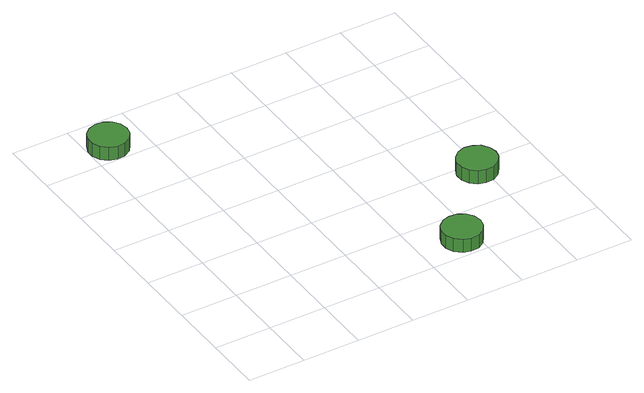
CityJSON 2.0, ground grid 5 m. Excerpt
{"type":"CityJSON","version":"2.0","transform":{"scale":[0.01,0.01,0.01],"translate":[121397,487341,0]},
"CityObjects":{
"tree1":{"type":"SolitaryVegetationObject","attributes":{"function":"something"},"geometry":[{"type":"MultiSurface","lod":"1","boundaries":[[[0,1,2,3,4,5,6,7,8,9,10,11,12,13,14]],[[15,16,17,18,19,20,21,22,23,24,25,26,27,28,29]],[[0,29,28,1]],[[1,28,27,2]],[[2,27,26,3]],[[3,26,25,4]],[[4,25,24,5]],[[5,24,23,6]],[[6,23,22,7]],[[7,22,21,8]],[[8,21,20,9]],[[9,20,19,10]],[[10,19,18,11]],[[11,18,17,12]],[[12,17,16,13]],[[13,16,15,14]],[[14,15,29,0]]]}]},
"tree2":{"type":"SolitaryVegetationObject","attributes":{"function":"something"},"geometry":[{"type":"MultiSurface","lod":"1","boundaries":[[[30,31,32,33,34,35,36,37,38,39,40,41,42,43,44]],[[45,46,47,48,49,50,51,52,53,54,55,56,57,58,59]],[[30,59,58,31]],[[31,58,57,32]],[[32,57,56,33]],[[33,56,55,34]],[[34,55,54,35]],[[35,54,53,36]],[[36,53,52,37]],[[37,52,51,38]],[[38,51,50,39]],[[39,50,49,40]],[[40,49,48,41]],[[41,48,47,42]],[[42,47,46,43]],[[43,46,45,44]],[[44,45,59,30]]]}]},
"tree3":{"type":"SolitaryVegetationObject","attributes":{"function":"something"},"geometry":[{"type":"MultiSurface","lod":"1","boundaries":[[[60,61,62,63,64,65,66,67,68,69,70,71,72,73,74]],[[75,76,77,78,79,80,81,82,83,84,85,86,87,88,89]],[[60,89,88,61]],[[61,88,87,62]],[[62,87,86,63]],[[63,86,85,64]],[[64,85,84,65]],[[65,84,83,66]],[[66,83,82,67]],[[67,82,81,68]],[[68,81,80,69]],[[69,80,79,70]],[[70,79,78,71]],[[71,78,77,72]],[[72,77,76,73]],[[73,76,75,74]],[[74,75,89,60]]]}]}
},
"vertices":[
[342,2676,168],[328,2745,168],[286,2802,168],[225,2838,168],[154,2845,168],[87,2823,168],[34,2776,168],[5,2711,168],[5,2640,168],[34,2576,168],[87,2528,168],[154,2506,168],[225,2514,168],[286,2549,168],[328,2607,168],[328,2607,43],[286,2549,43],[225,2514,43],[154,2506,43],[87,2528,43],[34,2576,43],[5,2640,43],[5,2711,43],[34,2776,43],[87,2823,43],[154,2845,43],[225,2838,43],[286,2802,43],[328,2745,43],[342,2676,43],
[2041,183,183],[2027,252,183],[1985,310,183],[1924,345,183],[1853,352,183],[1786,331,183],[1733,283,183],[1704,218,183],[1704,148,183],[1733,83,183],[1786,35,183],[1853,14,183],[1924,21,183],[1985,56,183],[2027,114,183],[2027,114,58],[1985,56,58],[1924,21,58],[1853,14,58],[1786,35,58],[1733,83,58],[1704,148,58],[1704,218,58],[1733,283,58],[1786,331,58],[1853,352,58],[1924,345,58],[1985,310,58],[2027,252,58],[2041,183,58],
[2611,880,188],[2597,949,188],[2555,1007,188],[2494,1042,188],[2423,1050,188],[2356,1028,188],[2303,980,188],[2274,916,188],[2274,845,188],[2303,780,188],[2356,733,188],[2423,711,188],[2494,718,188],[2555,753,188],[2597,811,188],[2597,811,63],[2555,753,63],[2494,718,63],[2423,711,63],[2356,733,63],[2303,780,63],[2274,845,63],[2274,916,63],[2303,980,63],[2356,1028,63],[2423,1050,63],[2494,1042,63],[2555,1007,63],[2597,949,63],[2611,880,63]
]}
